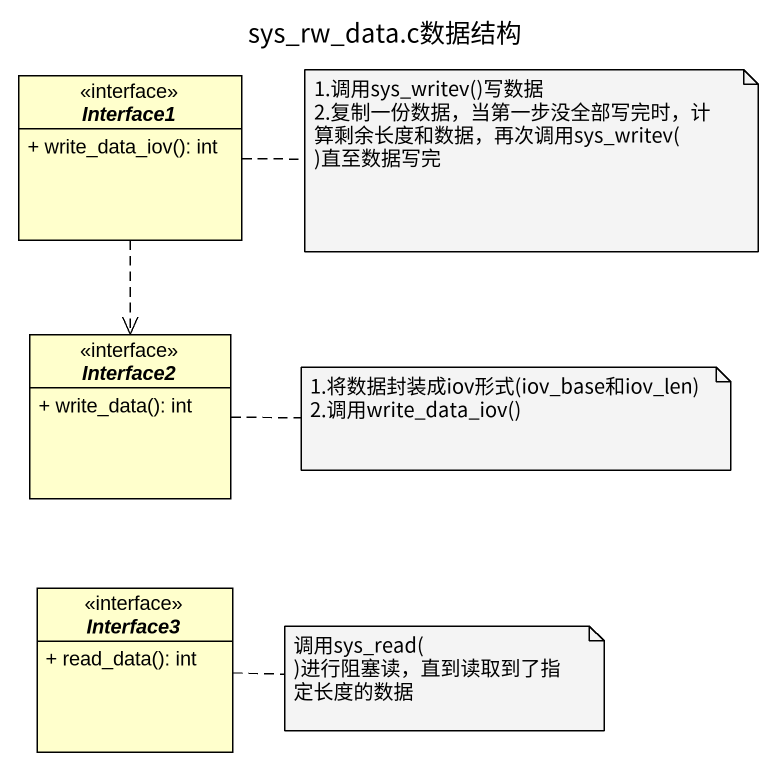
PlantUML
@startuml
title sys_rw_data.c数据结构
hide circle
hide empty members
skinparam classAttributeIconSize 0
interface Interface1 {
  + write_data_iov(): int
}
interface Interface2 {
  + write_data(): int
}
interface Interface3 {
  + read_data(): int
}
Interface1 ..> Interface2
note right of Interface1
  1.调用sys_writev()写数据
  2.复制一份数据，当第一步没全部写完时，计算剩余长度和数据，再次调用sys_writev()直至数据写完
end note
note right of Interface2
  1.将数据封装成iov形式(iov_base和iov_len)
  2.调用write_data_iov()
end note
note right of Interface3 : 调用sys_read()进行阻塞读，直到读取到了指定长度的数据
@enduml
